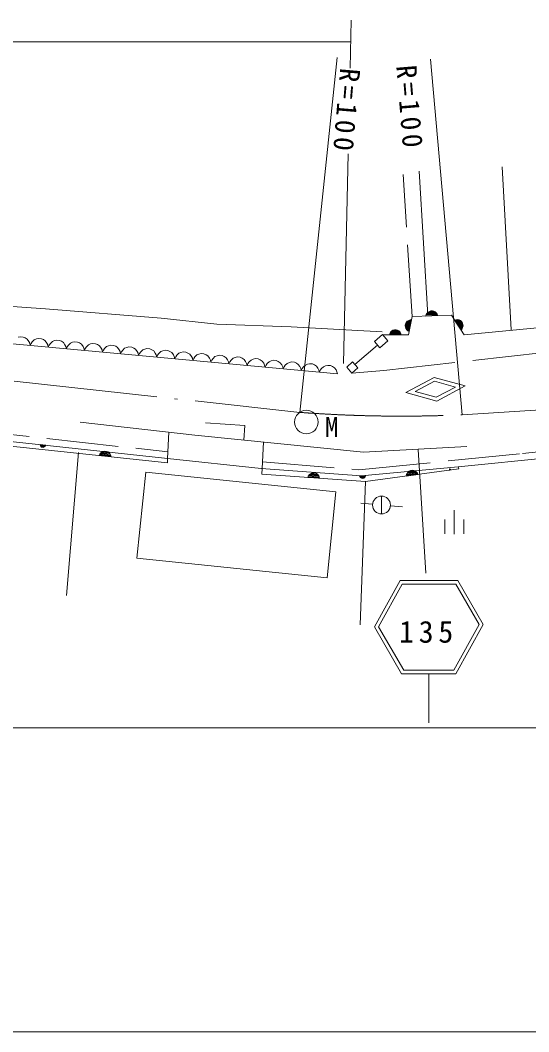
# Model space of a CAD drawing. Units: millimetres, scale not verified. Extents: x 40000 to 680000, y 20000 to 380000.
# Drawn here: x 479234 to 521796, y 205000 to 289705 of the extents above; entities that cross this region are included whole.
import ezdxf
from ezdxf.enums import TextEntityAlignment as Align

# ---------------------------------------------------------------- set-up
doc = ezdxf.new("R2010")
doc.units = ezdxf.units.MM
doc.header["$LTSCALE"] = 1000
doc.linetypes.add('DASHED', pattern=[7.5, 6, -1.5])
doc.linetypes.add('LONG_DASHED_DOTTED', pattern=[15.25, 12, -1.5, 0.25, -1.5])
doc.layers.add('S-BGD', color=7, linetype='Continuous', lineweight=13)
doc.layers.add('S-BGD-HTXT', color=7, linetype='Continuous', lineweight=13)
doc.styles.add('ＭＳ ゴシック', font='')
doc.styles.get('ＭＳ ゴシック').set_extended_font_data('MS Gothic')

msp = doc.modelspace()

# ---------------------------------------------------------------- linework, layer by layer
at = {"layer": 'S-BGD'}
for p, q in [((506940, 289705), (506849, 285680)), ((372123, 287885), (506899, 287885)), ((505770, 286582), (502632, 256867)), ((513581, 286443), (516229, 256664)), ((506686, 278519), (506287, 260958)), ((512635, 277052), (513340, 264997)), ((519560, 277437), (520329, 263779)), ((469064, 266441), (481353, 265528)), ((481353, 265528), (491037, 264751)), ((513218, 265052), (513272, 265152)), ((513263, 265126), (514085, 265152)), ((513272, 265152), (513366, 265265)), ((514038, 265213), (513311, 265190)), ((513366, 265265), (513475, 265328)), ((513369, 265255), (513974, 265274)), ((513475, 265328), (513591, 265369)), ((513855, 265332), (513482, 265321)), ((513591, 265369), (513746, 265374)), ((513746, 265374), (513864, 265340)), ((513864, 265340), (513976, 265284)), ((513976, 265284), (514077, 265177)), ((514077, 265177), (514140, 265081)), ((491037, 264751), (495689, 264249)), ((511458, 264137), (511489, 264289)), ((511554, 264386), (511481, 264020)), ((511489, 264289), (511549, 264397)), ((511520, 263895), (511638, 264489)), ((511549, 264397), (511629, 264493)), ((511712, 264538), (511569, 263824)), ((511621, 263763), (511782, 264570)), ((511629, 264493), (511756, 264567)), ((511851, 264597), (511675, 263714)), ((511731, 263677), (511917, 264609)), ((511732, 263361), (512039, 264900)), ((511756, 264567), (511863, 264607)), ((511984, 264621), (511787, 263640)), ((511863, 264607), (511984, 264621)), ((512039, 264900), (515323, 265003)), ((513182, 264936), (513218, 265052)), ((514181, 264967), (513182, 264936)), ((513205, 264999), (514154, 265029)), ((514127, 265091), (513228, 265063)), ((514140, 265081), (514181, 264967)), ((515323, 265003), (516401, 263361)), ((515588, 264600), (515706, 264630)), ((516136, 263764), (515588, 264600)), ((515654, 264613), (516175, 263819)), ((515706, 264630), (515819, 264635)), ((516213, 263874), (515720, 264627)), ((515793, 264630), (516244, 263942)), ((515819, 264635), (515964, 264614)), ((516271, 264014), (515872, 264622)), ((515957, 264606), (516289, 264101)), ((515964, 264614), (516075, 264555)), ((516277, 264233), (516073, 264545)), ((516075, 264555), (516171, 264477)), ((516171, 264477), (516256, 264348)), ((516256, 264348), (516289, 264229)), ((516401, 263361), (529229, 264593)), ((495689, 264249), (501902, 264020)), ((501902, 264020), (509530, 263609)), ((510128, 263361), (510168, 263476)), ((510168, 263476), (510226, 263574)), ((511078, 263486), (510178, 263486)), ((510216, 263549), (511038, 263549)), ((510226, 263574), (510323, 263684)), ((510993, 263611), (510266, 263611)), ((510323, 263684), (510433, 263744)), ((510326, 263674), (510931, 263674)), ((510433, 263744), (510551, 263781)), ((510813, 263736), (510441, 263736)), ((510551, 263781), (510706, 263781)), ((510706, 263781), (510823, 263744)), ((510823, 263744), (510933, 263684)), ((510933, 263684), (511031, 263574)), ((511031, 263574), (511091, 263476)), ((511091, 263476), (511128, 263361)), ((511472, 264015), (511458, 264137)), ((511509, 263895), (511472, 264015)), ((511598, 263778), (511509, 263895)), ((511683, 263702), (511598, 263778)), ((511787, 263640), (511683, 263702)), ((516212, 263858), (516136, 263764)), ((516261, 263962), (516212, 263858)), ((516299, 264104), (516261, 263962)), ((516289, 264229), (516299, 264104)), ((475530, 262901), (505782, 260089)), ((479253, 263196), (479070, 263155)), ((479488, 263174), (479253, 263196)), ((479660, 263101), (479488, 263174)), ((479818, 262994), (479660, 263101)), ((479950, 262814), (479818, 262994)), ((480027, 262658), (479950, 262814)), ((480068, 262479), (480027, 262658)), ((480145, 262648), (480068, 262479)), ((480245, 262787), (480145, 262648)), ((480408, 262940), (480245, 262787)), ((480583, 263015), (480408, 262940)), ((480766, 263055), (480583, 263015)), ((481001, 263033), (480766, 263055)), ((481173, 262960), (481001, 263033)), ((481331, 262854), (481173, 262960)), ((481463, 262674), (481331, 262854)), ((481540, 262518), (481463, 262674)), ((481758, 262646), (481657, 262507)), ((481921, 262799), (481758, 262646)), ((482096, 262874), (481921, 262799)), ((482279, 262914), (482096, 262874)), ((482513, 262893), (482279, 262914)), ((482686, 262819), (482513, 262893)), ((482843, 262713), (482686, 262819)), ((482975, 262533), (482843, 262713)), ((483433, 262658), (483270, 262506)), ((483608, 262734), (483433, 262658)), ((483791, 262774), (483608, 262734)), ((484026, 262752), (483791, 262774)), ((484198, 262679), (484026, 262752)), ((484356, 262573), (484198, 262679)), ((485121, 262593), (484946, 262518)), ((485304, 262633), (485121, 262593)), ((485538, 262612), (485304, 262633)), ((485711, 262538), (485538, 262612)), ((509557, 263378), (508886, 262809)), ((508886, 262809), (509332, 262283)), ((509332, 262283), (510002, 262852)), ((509525, 263361), (511732, 263361)), ((510002, 262852), (509557, 263378)), ((511128, 263361), (510128, 263361)), ((510153, 263424), (511103, 263424)), ((481581, 262339), (481540, 262518)), ((481657, 262507), (481581, 262339)), ((483053, 262377), (482975, 262533)), ((483093, 262198), (483053, 262377)), ((483170, 262366), (483093, 262198)), ((483270, 262506), (483170, 262366)), ((484488, 262393), (484356, 262573)), ((484565, 262237), (484488, 262393)), ((484606, 262057), (484565, 262237)), ((484682, 262226), (484606, 262057)), ((484783, 262365), (484682, 262226)), ((484946, 262518), (484783, 262365)), ((485869, 262432), (485711, 262538)), ((486001, 262252), (485869, 262432)), ((486078, 262096), (486001, 262252)), ((486118, 261917), (486078, 262096)), ((486195, 262085), (486118, 261917)), ((486296, 262225), (486195, 262085)), ((486459, 262377), (486296, 262225)), ((486633, 262453), (486459, 262377)), ((486816, 262493), (486633, 262453)), ((487051, 262471), (486816, 262493)), ((487223, 262398), (487051, 262471)), ((487381, 262292), (487223, 262398)), ((487513, 262111), (487381, 262292)), ((487590, 261956), (487513, 262111)), ((487631, 261776), (487590, 261956)), ((487707, 261945), (487631, 261776)), ((487808, 262084), (487707, 261945)), ((487971, 262237), (487808, 262084)), ((488146, 262312), (487971, 262237)), ((488329, 262352), (488146, 262312)), ((488563, 262330), (488329, 262352)), ((488736, 262257), (488563, 262330)), ((488894, 262151), (488736, 262257)), ((489026, 261971), (488894, 262151)), ((489103, 261815), (489026, 261971)), ((489143, 261636), (489103, 261815)), ((489220, 261804), (489143, 261636)), ((489321, 261943), (489220, 261804)), ((489484, 262096), (489321, 261943)), ((489658, 262171), (489484, 262096)), ((489841, 262212), (489658, 262171)), ((490076, 262190), (489841, 262212)), ((490248, 262117), (490076, 262190)), ((490406, 262010), (490248, 262117)), ((490538, 261830), (490406, 262010)), ((490615, 261674), (490538, 261830)), ((490833, 261803), (490733, 261663)), ((490996, 261956), (490833, 261803)), ((491171, 262031), (490996, 261956)), ((491354, 262071), (491171, 262031)), ((491589, 262049), (491354, 262071)), ((491761, 261976), (491589, 262049)), ((491919, 261870), (491761, 261976)), ((492051, 261690), (491919, 261870)), ((492509, 261815), (492346, 261662)), ((492684, 261890), (492509, 261815)), ((492867, 261930), (492684, 261890)), ((493101, 261909), (492867, 261930)), ((493274, 261835), (493101, 261909)), ((493431, 261729), (493274, 261835)), ((494196, 261750), (494021, 261674)), ((494379, 261790), (494196, 261750)), ((494614, 261768), (494379, 261790)), ((494786, 261695), (494614, 261768)), ((507241, 260884), (509148, 262500)), ((490656, 261495), (490615, 261674)), ((490733, 261663), (490656, 261495)), ((492128, 261534), (492051, 261690)), ((492169, 261355), (492128, 261534)), ((492245, 261523), (492169, 261355)), ((492346, 261662), (492245, 261523)), ((493564, 261549), (493431, 261729)), ((493641, 261393), (493564, 261549)), ((493681, 261214), (493641, 261393)), ((493758, 261382), (493681, 261214)), ((493858, 261522), (493758, 261382)), ((494021, 261674), (493858, 261522)), ((494944, 261589), (494786, 261695)), ((495076, 261409), (494944, 261589)), ((495153, 261253), (495076, 261409)), ((495194, 261073), (495153, 261253)), ((495270, 261242), (495194, 261073)), ((495371, 261381), (495270, 261242)), ((495534, 261534), (495371, 261381)), ((495709, 261609), (495534, 261534)), ((495892, 261649), (495709, 261609)), ((496126, 261627), (495892, 261649)), ((496299, 261554), (496126, 261627)), ((496457, 261448), (496299, 261554)), ((496589, 261268), (496457, 261448)), ((496666, 261112), (496589, 261268)), ((496706, 260933), (496666, 261112)), ((496783, 261101), (496706, 260933)), ((496884, 261241), (496783, 261101)), ((497047, 261393), (496884, 261241)), ((497221, 261468), (497047, 261393)), ((497404, 261509), (497221, 261468)), ((497639, 261487), (497404, 261509)), ((497811, 261414), (497639, 261487)), ((497969, 261307), (497811, 261414)), ((498101, 261127), (497969, 261307)), ((498178, 260971), (498101, 261127)), ((498219, 260792), (498178, 260971)), ((498295, 260961), (498219, 260792)), ((498396, 261100), (498295, 260961)), ((498559, 261253), (498396, 261100)), ((498734, 261328), (498559, 261253)), ((498917, 261368), (498734, 261328)), ((499151, 261346), (498917, 261368)), ((499324, 261273), (499151, 261346)), ((499482, 261167), (499324, 261273)), ((499614, 260987), (499482, 261167)), ((499691, 260831), (499614, 260987)), ((499909, 260959), (499808, 260820)), ((500072, 261112), (499909, 260959)), ((500247, 261187), (500072, 261112)), ((500430, 261228), (500247, 261187)), ((500664, 261206), (500430, 261228)), ((500836, 261132), (500664, 261206)), ((500994, 261026), (500836, 261132)), ((501126, 260846), (500994, 261026)), ((501584, 260971), (501421, 260819)), ((501759, 261047), (501584, 260971)), ((501942, 261087), (501759, 261047)), ((502177, 261065), (501942, 261087)), ((502349, 260992), (502177, 261065)), ((502507, 260886), (502349, 260992)), ((503272, 260906), (503097, 260831)), ((503455, 260946), (503272, 260906)), ((503689, 260925), (503455, 260946)), ((503862, 260851), (503689, 260925)), ((507056, 261093), (506556, 260650)), ((507490, 260604), (507056, 261093)), ((499731, 260652), (499691, 260831)), ((499808, 260820), (499731, 260652)), ((501203, 260690), (501126, 260846)), ((501244, 260511), (501203, 260690)), ((501321, 260679), (501244, 260511)), ((501421, 260819), (501321, 260679)), ((502639, 260706), (502507, 260886)), ((502716, 260550), (502639, 260706)), ((502757, 260370), (502716, 260550)), ((502833, 260539), (502757, 260370)), ((502934, 260678), (502833, 260539)), ((503097, 260831), (502934, 260678)), ((504020, 260745), (503862, 260851)), ((504152, 260565), (504020, 260745)), ((504229, 260409), (504152, 260565)), ((504269, 260230), (504229, 260409)), ((504346, 260398), (504269, 260230)), ((504446, 260538), (504346, 260398)), ((504609, 260690), (504446, 260538)), ((504784, 260766), (504609, 260690)), ((504967, 260806), (504784, 260766)), ((505202, 260784), (504967, 260806)), ((505374, 260711), (505202, 260784)), ((505532, 260605), (505374, 260711)), ((505664, 260424), (505532, 260605)), ((505741, 260269), (505664, 260424)), ((505782, 260089), (505741, 260269)), ((506556, 260650), (506990, 260160)), ((506990, 260160), (507490, 260604)), ((511497, 258532), (513872, 259800)), ((512300, 258621), (513908, 259479)), ((513872, 259800), (516467, 259079)), ((513908, 259479), (515664, 258991)), ((514091, 257812), (511497, 258532)), ((514056, 258133), (512300, 258621)), ((515664, 258991), (514056, 258133)), ((516467, 259079), (514091, 257812)), ((491547, 252630), (460300, 255994)), ((460301, 256363), (491563, 253014)), ((484251, 256045), (493846, 254953)), ((480902, 254112), (480889, 254171)), ((480889, 254171), (481386, 254119)), ((481371, 254089), (480898, 254139)), ((481386, 254119), (481360, 254063)), ((493846, 254953), (507966, 253549)), ((480926, 254061), (480902, 254112)), ((480907, 254107), (481355, 254059)), ((481333, 254030), (480924, 254073)), ((480969, 254001), (480926, 254061)), ((480943, 254040), (481305, 254002)), ((481021, 253965), (480969, 254001)), ((481272, 253974), (480971, 254006)), ((481077, 253940), (481021, 253965)), ((481026, 253968), (481211, 253949)), ((481154, 253932), (481077, 253940)), ((481214, 253945), (481154, 253932)), ((481272, 253969), (481214, 253945)), ((481327, 254018), (481272, 253969)), ((481360, 254063), (481327, 254018)), ((485842, 253244), (485894, 253355)), ((485874, 253304), (486818, 253202)), ((485894, 253355), (485962, 253445)), ((486800, 253267), (485905, 253363)), ((485949, 253422), (486767, 253333)), ((485962, 253445), (486070, 253544)), ((486729, 253400), (486005, 253478)), ((486070, 253544), (486186, 253592)), ((486072, 253534), (486673, 253469)), ((486186, 253592), (486307, 253617)), ((486563, 253544), (486193, 253584)), ((486307, 253617), (486461, 253600)), ((486461, 253600), (486574, 253550)), ((486574, 253550), (486677, 253479)), ((486677, 253479), (486762, 253359)), ((486762, 253359), (486811, 253256)), ((507966, 253549), (516625, 254017)), ((512537, 253769), (513169, 243391)), ((486836, 253137), (485842, 253244)), ((486811, 253256), (486836, 253137)), ((491564, 253014), (491547, 252630)), ((491563, 253014), (499389, 252177)), ((515893, 252316), (523846, 253102)), ((489750, 251863), (489000, 244654)), ((505661, 250209), (489750, 251863)), ((499389, 252177), (507782, 251542)), ((499464, 251690), (499489, 252169)), ((508129, 251078), (499464, 251690)), ((503346, 251531), (503410, 251624)), ((503398, 251600), (504219, 251542)), ((503410, 251624), (503515, 251727)), ((504178, 251607), (503453, 251659)), ((503515, 251727), (503629, 251779)), ((503517, 251717), (504120, 251674)), ((503629, 251779), (503749, 251808)), ((504008, 251745), (503636, 251771)), ((503749, 251808), (503903, 251797)), ((503903, 251797), (504018, 251752)), ((504018, 251752), (504124, 251684)), ((504124, 251684), (504213, 251567)), ((507640, 251528), (508137, 251576)), ((507782, 251542), (515893, 252316)), ((508137, 251576), (508123, 251517)), ((515955, 252130), (508129, 251078)), ((512538, 251671), (511546, 251537)), ((511546, 251537), (511571, 251657)), ((511563, 251603), (512504, 251729)), ((511571, 251657), (511615, 251761)), ((512471, 251788), (511579, 251668)), ((511608, 251735), (512423, 251844)), ((511615, 251761), (511697, 251883)), ((512370, 251900), (511649, 251803)), ((511697, 251883), (511798, 251957)), ((511701, 251873), (512300, 251954)), ((511798, 251957), (511909, 252010)), ((512175, 252000), (511806, 251951)), ((511909, 252010), (512063, 252031)), ((512063, 252031), (512184, 252009)), ((512184, 252009), (512301, 251964)), ((512301, 251964), (512413, 251868)), ((512413, 251868), (512485, 251780)), ((512485, 251780), (512538, 251671)), ((515893, 252316), (515955, 252130)), ((503298, 251419), (503346, 251531)), ((504295, 251349), (503298, 251419)), ((503327, 251479), (504275, 251413)), ((504254, 251477), (503356, 251540)), ((504213, 251567), (504266, 251466)), ((504266, 251466), (504295, 251349)), ((507664, 251473), (507640, 251528)), ((508128, 251544), (507655, 251498)), ((507698, 251427), (507664, 251473)), ((507670, 251468), (508118, 251511)), ((508103, 251478), (507693, 251439)), ((507752, 251377), (507698, 251427)), ((507719, 251410), (508081, 251445)), ((507809, 251352), (507752, 251377)), ((508054, 251411), (507753, 251382)), ((507870, 251339), (507809, 251352)), ((507814, 251357), (508000, 251374)), ((507947, 251347), (507870, 251339)), ((508004, 251371), (507947, 251347)), ((508056, 251406), (508004, 251371)), ((508099, 251465), (508056, 251406)), ((508123, 251517), (508099, 251465)), ((504911, 243000), (505661, 250209)), ((508725, 249173), (507729, 249260)), ((509472, 249855), (509472, 248362)), ((510220, 249047), (511216, 248966)), ((515563, 248678), (515563, 246678)), ((514763, 247883), (514763, 246683)), ((516363, 247883), (516363, 246683)), ((489000, 244654), (504911, 243000)), ((508884, 238917), (511036, 242793)), ((511213, 242493), (509228, 238920)), ((515860, 242793), (511036, 242793)), ((515687, 242493), (511213, 242493)), ((517643, 239108), (515687, 242493)), ((515860, 242793), (517987, 239111)), ((511158, 234980), (508884, 238917)), ((509228, 238920), (511332, 235280)), ((515517, 235280), (517643, 239108)), ((517987, 239111), (515693, 234980)), ((511158, 234980), (515693, 234980)), ((511332, 235280), (515517, 235280)), ((513426, 234980), (513426, 230857)), ((331624, 230454), (572323, 230454))]:
    msp.add_line(p, q, dxfattribs=at)
at = {"layer": 'S-BGD', "linetype": 'DASHED'}
for p, q in [((512039, 264900), (511288, 276795)), ((509658, 260378), (547125, 264564)), ((506990, 260160), (509658, 260378)), ((466550, 256298), (491590, 253567)), ((494735, 255991), (498026, 255755)), ((491664, 255201), (491564, 253014)), ((497947, 254545), (498026, 255755)), ((499604, 254380), (499489, 252169)), ((521276, 253415), (530094, 254334)), ((507577, 252057), (521276, 253415)), ((499518, 252725), (507577, 252057))]:
    msp.add_line(p, q, dxfattribs=at)
at = {"layer": 'S-BGD', "linetype": 'LONG_DASHED_DOTTED'}
for p, q in [((478724, 259478), (502632, 256867)), ((516229, 256664), (523670, 257133)), ((484101, 253496), (483047, 240702)), ((508129, 251078), (507622, 237698))]:
    msp.add_line(p, q, dxfattribs=at)
at = {"layer": 'S-BGD'}
for centre, radius in [((503182, 256059), 986), ((515203, 252082), 49.7), ((509472, 249108), 746)]:
    msp.add_circle(centre, radius, dxfattribs=at)
at = {"layer": 'S-BGD', "linetype": 'LONG_DASHED_DOTTED'}
msp.add_arc((511147, 371410), 114859, 265.7486, 272.53595, dxfattribs=at)
at = {"layer": 'S-BGD-HTXT'}
msp.add_line((40000, 205000), (579000, 205000), dxfattribs=at)

# ---------------------------------------------------------------- texts
at = {"layer": 'S-BGD', "style": 'ＭＳ ゴシック'}
msp.add_text('M', height=1686, dxfattribs=at).set_placement((504732, 254298), align=Align.BOTTOM_LEFT)
at = {"layer": 'S-BGD', "char_height": 1686, "attachment_point": 7, "style": 'ＭＳ ゴシック'}
for insert, rotation in [((505990, 285752), 265.2), ((510677, 285883), 274.7)]:
    msp.add_mtext('\\T1.26;R=100', dxfattribs=dict(at, insert=insert, rotation=rotation))
at = {"layer": 'S-BGD', "insert": (510938, 237548), "char_height": 1833, "attachment_point": 7, "style": 'ＭＳ ゴシック'}
msp.add_mtext('\\T1.32;135', dxfattribs=at)

doc.saveas('drawing.dxf')
